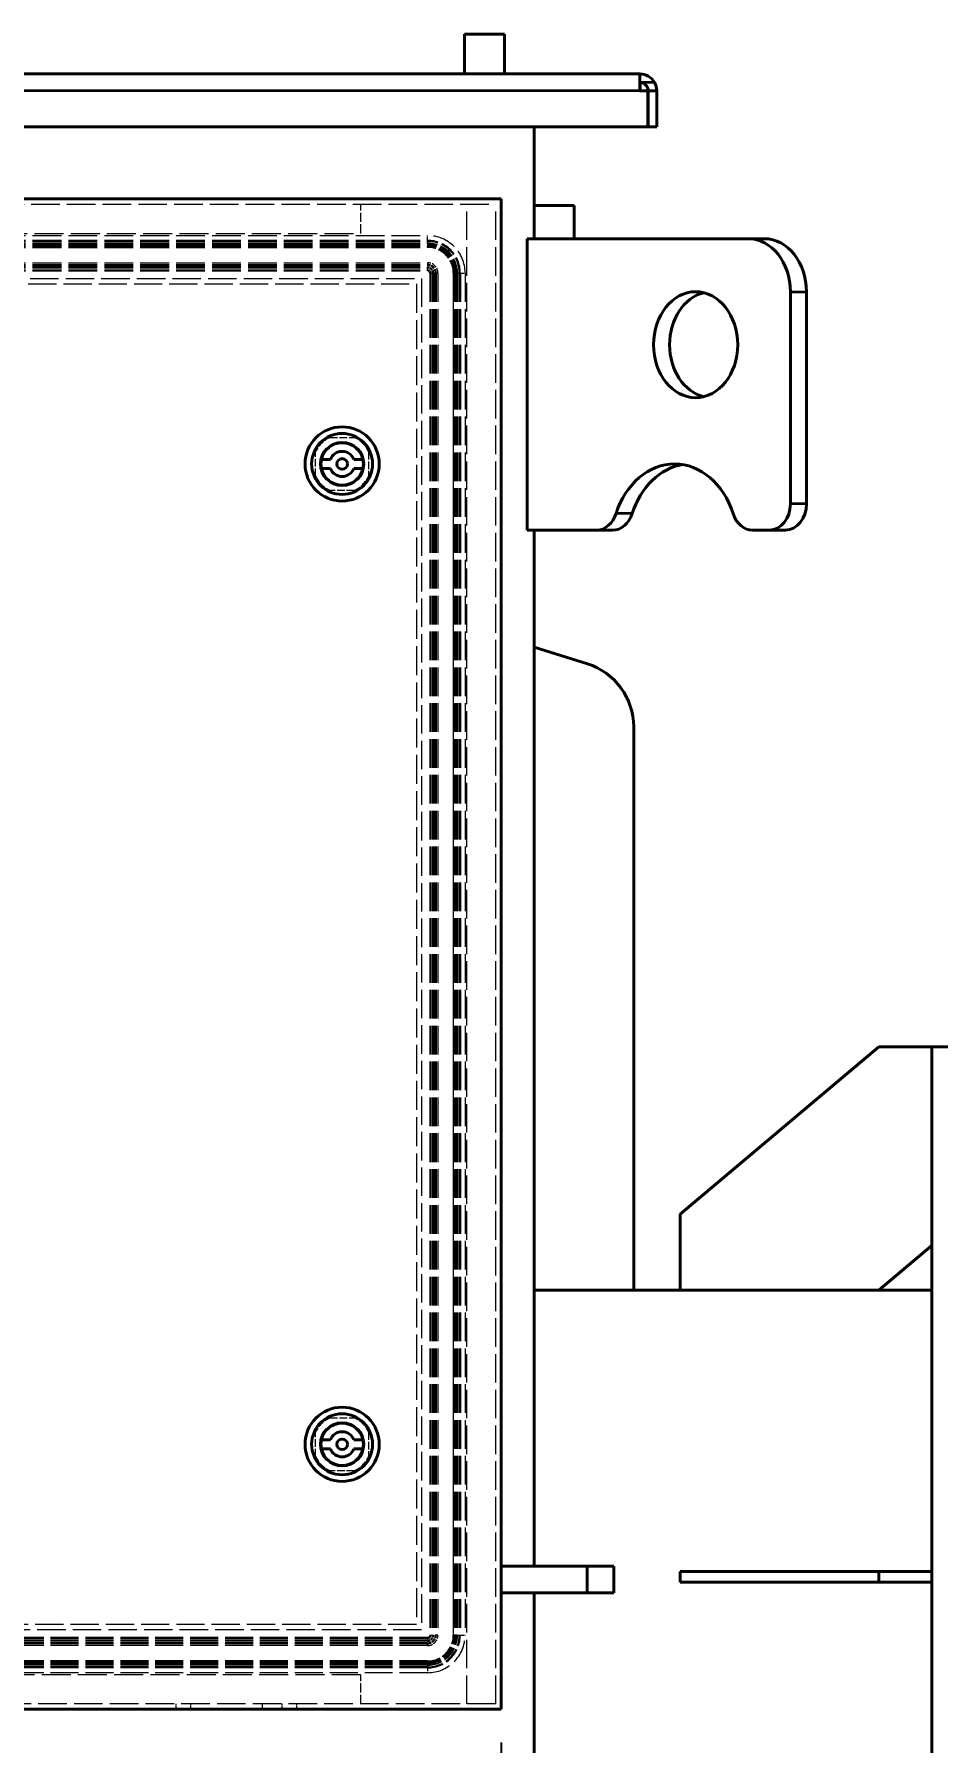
# Model space of a CAD drawing. Header units: millimetres. Extents: x 0 to 5945, y 0 to 4205.
# Drawn here: x 4981 to 5323, y 1734 to 2379 of the extents above; entities that cross this region are included whole.
import ezdxf

# ---------------------------------------------------------------- set-up
doc = ezdxf.new("R2010")
doc.units = ezdxf.units.MM
doc.header["$LTSCALE"] = 5
doc.linetypes.add('DASHED', pattern=[0.2067, 0.1654, -0.0413])
for name, color, linetype, lineweight in [('가려진 것(ISO)', 2, 'DASHED', 18), ('가려진 좁은 것(ISO)', 2, 'DASHED', 18), ('가시적인 것(ISO)', 3, 'Continuous', 40), ('가시적인 좁은 것(ISO)', 3, 'Continuous', 35), ('기호(ISO)', 5, 'Continuous', 25), ('치수(ISO)', 2, 'Continuous', 25)]:
    doc.layers.add(name, color=color, linetype=linetype, lineweight=lineweight)
doc.styles.add('치수 텍스트_PSTEK_POSCO', font='isocp.shx')
doc.dimstyles.new('치수_PSTEK_POSCO', dxfattribs={"dimscale": 5, "dimtxt": 3.5, "dimasz": 2.5, "dimexe": 2, "dimexo": 2.5, "dimgap": 1, "dimtad": 1, "dimrnd": 1e-08, "dimdsep": 46, "dimtxsty": '치수 텍스트_PSTEK_POSCO', "dimcen": 0.09, "dimdle": 10, "dimclrd": 7, "dimclre": 7, "dimclrt": 2, "dimadec": 1, "dimazin": 2, "dimtfac": 1, "dimtmove": 0, "dimatfit": 3, "dimfxl": 1, "dimtolj": 1, "dimlwd": -1, "dimlwe": -1, "dimarcsym": 0})

# ---------------------------------------------------------------- blocks, each defined once
blk = doc.blocks.new('*D55')
at = {"layer": 'Defpoints', "color": 0, "transparency": 16777216}
for p in [(4627.37, 1747.13), (5157.37, 1747.13), (4627.37, 1666.58)]:
    blk.add_point(p, dxfattribs=at)
at = {"layer": '치수(ISO)', "color": 7, "transparency": 16777216}
for p, q in [((4627.37, 1734.63), (4627.37, 1656.58)), ((5157.37, 1734.63), (5157.37, 1656.58)), ((5144.87, 1666.58), (4639.87, 1666.58))]:
    blk.add_line(p, q, dxfattribs=at)
for points in [[(4639.87, 1668.66), (4639.87, 1664.5), (4627.37, 1666.58)], [(5144.87, 1668.66), (5144.87, 1664.5), (5157.37, 1666.58)]]:
    blk.add_solid(points, dxfattribs=at)
at = {"layer": '치수(ISO)', "color": 2, "transparency": 16777216, "insert": (4876.62, 1680.33), "char_height": 17.5, "attachment_point": 4, "style": '치수 텍스트_PSTEK_POSCO'}
blk.add_mtext('\\A1;530', dxfattribs=at)

msp = doc.modelspace()

# ---------------------------------------------------------------- linework, layer by layer
at = {"layer": '가려진 것(ISO)', "ltscale": 13.050004}
for p, q in [((4629.374, 2315.126), (5155.374, 2315.126)), ((5155.374, 1749.126), (4629.374, 1749.126))]:
    msp.add_line(p, q, dxfattribs=at)
at = {"layer": '가려진 것(ISO)', "ltscale": 4.190233}
for p, q in [((5104.374, 2304.126), (5104.374, 2315.126)), ((5104.374, 1749.126), (5104.374, 1760.126))]:
    msp.add_line(p, q, dxfattribs=at)
at = {"layer": '가려진 것(ISO)', "ltscale": 13.039371}
for p, q in [((5144.374, 1749.126), (5144.374, 2315.126)), ((5155.374, 1749.126), (5155.374, 2315.126))]:
    msp.add_line(p, q, dxfattribs=at)
at = {"layer": '가려진 것(ISO)', "ltscale": 13.103877}
for p, q in [((4655.574, 2303.326), (5129.574, 2303.326)), ((4655.574, 2301.529), (5129.574, 2301.529)), ((4655.574, 2301.126), (5129.574, 2301.126)), ((4655.574, 2300.49), (5129.574, 2300.49)), ((4655.574, 2300.36), (5129.574, 2300.36)), ((4655.574, 2299.934), (5129.574, 2299.934)), ((4655.574, 2299.525), (5129.574, 2299.525)), ((4655.574, 2298.873), (5129.574, 2298.873)), ((4655.574, 2293.089), (5129.574, 2293.089)), ((4655.574, 2292.437), (5129.574, 2292.437)), ((4655.574, 2292.027), (5129.574, 2292.027)), ((4655.574, 2291.472), (5129.574, 2291.472)), ((4655.574, 2290.432), (5129.574, 2290.432)), ((4655.574, 2289.981), (5129.574, 2289.981))]:
    msp.add_line(p, q, dxfattribs=at)
at = {"layer": '가려진 것(ISO)', "ltscale": 13.234077}
for p, q in [((4680.374, 2304.126), (5104.374, 2304.126)), ((5104.374, 1760.126), (4680.374, 1760.126))]:
    msp.add_line(p, q, dxfattribs=at)
at = {"layer": '가려진 것(ISO)', "ltscale": 12.993296}
for p, q in [((4657.374, 2287.126), (5127.374, 2287.126)), ((5127.374, 1777.126), (4657.374, 1777.126))]:
    msp.add_line(p, q, dxfattribs=at)
at = {"layer": '가려진 것(ISO)', "ltscale": 12.882715}
for p, q in [((4659.374, 2285.126), (5125.374, 2285.126)), ((5125.374, 1779.126), (4659.374, 1779.126))]:
    msp.add_line(p, q, dxfattribs=at)
at = {"layer": '가려진 것(ISO)', "ltscale": 13.23239}
msp.add_line((5125.374, 2285.126), (5125.374, 1779.126), dxfattribs=at)
at = {"layer": '가려진 것(ISO)', "ltscale": 12.986021}
msp.add_line((5127.374, 2287.126), (5127.374, 1777.126), dxfattribs=at)
at = {"layer": '가려진 것(ISO)', "ltscale": 13.087873}
for p, q in [((5130.429, 2289.126), (5130.429, 1775.126)), ((5130.88, 2289.126), (5130.88, 1775.126)), ((5131.919, 2289.126), (5131.919, 1775.126)), ((5132.475, 2289.126), (5132.475, 1775.126)), ((5132.885, 2289.126), (5132.885, 1775.126)), ((5133.536, 2289.126), (5133.536, 1775.126)), ((5139.321, 2289.126), (5139.321, 1775.126)), ((5139.374, 1775.126), (5139.374, 2289.126)), ((5139.972, 2289.126), (5139.972, 1775.126)), ((5140.382, 2289.126), (5140.382, 1775.126)), ((5140.807, 2289.126), (5140.807, 1775.126)), ((5140.938, 2289.126), (5140.938, 1775.126)), ((5141.574, 2289.126), (5141.574, 1775.126)), ((5141.977, 2289.126), (5141.977, 1775.126)), ((5143.774, 2289.126), (5143.774, 1775.126))]:
    msp.add_line(p, q, dxfattribs=at)
at = {"layer": '가려진 것(ISO)', "ltscale": 3.491266}
for p, q in [((5092.791, 2227.126), (5101.956, 2227.126)), ((5087.374, 2212.544), (5087.374, 2221.709)), ((5107.374, 2221.709), (5107.374, 2212.544)), ((5101.956, 2207.126), (5092.791, 2207.126)), ((5087.374, 1842.544), (5087.374, 1851.709)), ((5092.791, 1857.126), (5101.956, 1857.126)), ((5107.374, 1851.709), (5107.374, 1842.544)), ((5101.956, 1837.126), (5092.791, 1837.126))]:
    msp.add_line(p, q, dxfattribs=at)
at = {"layer": '가려진 것(ISO)', "ltscale": 12.737193}
for p, q in [((5129.574, 1774.272), (4892.624, 1774.272)), ((5129.574, 1773.82), (4892.624, 1773.82)), ((5129.574, 1772.781), (4892.624, 1772.781)), ((5129.574, 1772.225), (4892.624, 1772.225)), ((5129.574, 1771.815), (4892.624, 1771.815)), ((5129.574, 1771.164), (4892.624, 1771.164)), ((5129.574, 1765.38), (4892.624, 1765.38)), ((5129.574, 1764.728), (4892.624, 1764.728)), ((5129.574, 1764.318), (4892.624, 1764.318)), ((5129.574, 1763.893), (4892.624, 1763.893)), ((5129.574, 1763.763), (4892.624, 1763.763)), ((5129.574, 1763.126), (4892.624, 1763.126)), ((5129.574, 1762.723), (4892.624, 1762.723)), ((5129.574, 1760.926), (4892.624, 1760.926))]:
    msp.add_line(p, q, dxfattribs=at)
at = {"layer": '가려진 것(ISO)', "ltscale": 0.761779}
for p, q in [((5034.624, 1749.126), (5034.624, 1747.126)), ((5040.124, 1749.126), (5040.124, 1747.126)), ((5067.374, 1747.126), (5067.374, 1749.126)), ((5074.624, 1749.126), (5074.624, 1747.126)), ((5080.124, 1749.126), (5080.124, 1747.126))]:
    msp.add_line(p, q, dxfattribs=at)
at = {"layer": '가려진 것(ISO)', "ltscale": 10.79115}
for centre, start, end in [((5129.574, 2289.126), 0, 90), ((5129.574, 1775.126), 270, 0)]:
    msp.add_arc(centre, 14.2, start, end, dxfattribs=at)
at = {"layer": '가려진 것(ISO)', "ltscale": 5.983681}
for centre, start, end in [((5129.374, 2289.126), 0, 90), ((5129.374, 1775.126), 270, 0)]:
    msp.add_arc(centre, 10, start, end, dxfattribs=at)
at = {"layer": '가려진 것(ISO)', "ltscale": 7.421606}
for centre, start, end in [((5129.574, 2289.126), 0, 90), ((5129.574, 1775.126), 270, 0)]:
    msp.add_arc(centre, 12.403, start, end, dxfattribs=at)
at = {"layer": '가려진 것(ISO)', "ltscale": 7.180437}
for centre, start, end in [((5129.574, 2289.126), 0, 90), ((5129.574, 1775.126), 270, 0)]:
    msp.add_arc(centre, 12, start, end, dxfattribs=at)
at = {"layer": '가려진 것(ISO)', "ltscale": 6.799633}
for centre, start, end in [((5129.574, 2289.126), 0, 90), ((5129.574, 1775.126), 270, 0)]:
    msp.add_arc(centre, 11.364, start, end, dxfattribs=at)
at = {"layer": '가려진 것(ISO)', "ltscale": 6.721831}
for centre, start, end in [((5129.574, 2289.126), 0, 90), ((5129.574, 1775.126), 270, 0)]:
    msp.add_arc(centre, 11.234, start, end, dxfattribs=at)
at = {"layer": '가려진 것(ISO)', "ltscale": 6.467324}
for centre, start, end in [((5129.574, 2289.126), 0, 90), ((5129.574, 1775.126), 270, 0)]:
    msp.add_arc(centre, 10.808, start, end, dxfattribs=at)
at = {"layer": '가려진 것(ISO)', "ltscale": 6.222021}
for centre, start, end in [((5129.574, 2289.126), 0, 90), ((5129.574, 1775.126), 270, 0)]:
    msp.add_arc(centre, 10.398, start, end, dxfattribs=at)
at = {"layer": '가려진 것(ISO)', "ltscale": 5.832059}
for centre, start, end in [((5129.574, 2289.126), 0, 90), ((5129.574, 1775.126), 270, 0)]:
    msp.add_arc(centre, 9.747, start, end, dxfattribs=at)
at = {"layer": '가려진 것(ISO)', "ltscale": 2.371017}
for centre, start, end in [((5129.574, 2289.126), 0, 90), ((5129.574, 1775.126), 270, 0)]:
    msp.add_arc(centre, 3.963, start, end, dxfattribs=at)
at = {"layer": '가려진 것(ISO)', "ltscale": 1.981055}
for centre, start, end in [((5129.574, 2289.126), 0, 90), ((5129.574, 1775.126), 270, 0)]:
    msp.add_arc(centre, 3.311, start, end, dxfattribs=at)
at = {"layer": '가려진 것(ISO)', "ltscale": 1.735752}
for centre, start, end in [((5129.574, 2289.126), 0, 90), ((5129.574, 1775.126), 270, 0)]:
    msp.add_arc(centre, 2.901, start, end, dxfattribs=at)
at = {"layer": '가려진 것(ISO)', "ltscale": 1.403444}
for centre, start, end in [((5129.574, 2289.126), 0, 90), ((5129.574, 1775.126), 270, 0)]:
    msp.add_arc(centre, 2.346, start, end, dxfattribs=at)
at = {"layer": '가려진 것(ISO)', "ltscale": 0.781471}
for centre, start, end in [((5129.574, 2289.126), 0, 90), ((5129.574, 1775.126), 270, 0)]:
    msp.add_arc(centre, 1.306, start, end, dxfattribs=at)
at = {"layer": '가려진 것(ISO)', "ltscale": 0.51127}
for centre, start, end in [((5129.574, 2289.126), 0, 90), ((5129.574, 1775.126), 270, 0)]:
    msp.add_arc(centre, 0.855, start, end, dxfattribs=at)
at = {"layer": '가려진 것(ISO)', "ltscale": 2.98089}
for centre, start, end in [((5097.374, 2217.126), 114.619977, 155.380023), ((5097.374, 2217.126), 24.619977, 65.380023), ((5097.374, 2217.126), 204.619977, 245.380023), ((5097.374, 2217.126), 294.619977, 335.380023), ((5097.374, 1847.126), 114.619977, 155.380023), ((5097.374, 1847.126), 24.619977, 65.380023), ((5097.374, 1847.126), 204.619977, 245.380023), ((5097.374, 1847.126), 294.619977, 335.380023)]:
    msp.add_arc(centre, 11, start, end, dxfattribs=at)
at = {"layer": '가려진 좁은 것(ISO)', "ltscale": 1.538518}
for p, q in [((5129.574, 2301.529), (5129.574, 2303.326)), ((5141.977, 2289.126), (5143.774, 2289.126)), ((5141.977, 1775.126), (5143.774, 1775.126)), ((5129.574, 1762.723), (5129.574, 1760.926))]:
    msp.add_line(p, q, dxfattribs=at)
at = {"layer": '가려진 좁은 것(ISO)', "ltscale": 13.103877}
for p, q in [((4655.574, 2299.126), (5129.574, 2299.126)), ((4655.574, 2291.081), (5129.574, 2291.081))]:
    msp.add_line(p, q, dxfattribs=at)
at = {"layer": '가려진 좁은 것(ISO)', "ltscale": 1.374343}
for p, q in [((5129.574, 2300.49), (5129.574, 2301.529)), ((5129.574, 2290.432), (5129.574, 2291.472)), ((5130.88, 2289.126), (5131.919, 2289.126)), ((5140.938, 2289.126), (5141.977, 2289.126)), ((5129.574, 1773.82), (5129.574, 1772.781)), ((5130.88, 1775.126), (5131.919, 1775.126)), ((5140.938, 1775.126), (5141.977, 1775.126)), ((5129.574, 1763.763), (5129.574, 1762.723))]:
    msp.add_line(p, q, dxfattribs=at)
at = {"layer": '가려진 좁은 것(ISO)', "ltscale": 0.086119}
for p, q in [((5129.574, 2300.36), (5129.574, 2300.49)), ((5140.807, 2289.126), (5140.938, 2289.126)), ((5140.807, 1775.126), (5140.938, 1775.126)), ((5129.574, 1763.893), (5129.574, 1763.763))]:
    msp.add_line(p, q, dxfattribs=at)
at = {"layer": '가려진 좁은 것(ISO)', "ltscale": 0.18933}
for p, q in [((5129.574, 2300.36), (5129.574, 2299.934)), ((5140.807, 2289.126), (5140.382, 2289.126)), ((5140.807, 1775.126), (5140.382, 1775.126)), ((5129.574, 1763.893), (5129.574, 1764.318))]:
    msp.add_line(p, q, dxfattribs=at)
at = {"layer": '가려진 좁은 것(ISO)', "ltscale": 0.795576}
for p, q in [((5129.574, 2299.934), (5129.574, 2299.525)), ((5129.574, 2292.437), (5129.574, 2292.027)), ((5132.885, 2289.126), (5132.475, 2289.126)), ((5140.382, 2289.126), (5139.972, 2289.126)), ((5132.885, 1775.126), (5132.475, 1775.126)), ((5140.382, 1775.126), (5139.972, 1775.126)), ((5129.574, 1771.815), (5129.574, 1772.225)), ((5129.574, 1764.318), (5129.574, 1764.728))]:
    msp.add_line(p, q, dxfattribs=at)
at = {"layer": '가려진 좁은 것(ISO)', "ltscale": 0.498717}
for p, q in [((5129.574, 2299.525), (5129.574, 2298.873)), ((5129.574, 2293.089), (5129.574, 2292.437)), ((5133.536, 2289.126), (5132.885, 2289.126)), ((5139.972, 2289.126), (5139.321, 2289.126)), ((5133.536, 1775.126), (5132.885, 1775.126)), ((5139.972, 1775.126), (5139.321, 1775.126)), ((5129.574, 1771.164), (5129.574, 1771.815)), ((5129.574, 1764.728), (5129.574, 1765.38))]:
    msp.add_line(p, q, dxfattribs=at)
at = {"layer": '가려진 좁은 것(ISO)', "ltscale": 0.393943}
for p, q in [((5129.574, 2289.981), (5129.574, 2290.432)), ((5130.429, 2289.126), (5130.88, 2289.126)), ((5129.574, 1774.272), (5129.574, 1773.82)), ((5130.429, 1775.126), (5130.88, 1775.126))]:
    msp.add_line(p, q, dxfattribs=at)
at = {"layer": '가려진 좁은 것(ISO)', "ltscale": 13.087873}
for p, q in [((5131.529, 2289.126), (5131.529, 1775.126)), ((5139.574, 2289.126), (5139.574, 1775.126))]:
    msp.add_line(p, q, dxfattribs=at)
at = {"layer": '가려진 좁은 것(ISO)', "ltscale": 12.737193}
for p, q in [((5129.574, 1773.172), (4892.624, 1773.172)), ((5129.574, 1765.126), (4892.624, 1765.126))]:
    msp.add_line(p, q, dxfattribs=at)
at = {"layer": '가려진 좁은 것(ISO)', "ltscale": 5.983681}
for centre, start, end in [((5129.574, 2289.126), 0, 90), ((5129.574, 1775.126), 270, 0)]:
    msp.add_arc(centre, 10, start, end, dxfattribs=at)
at = {"layer": '가려진 좁은 것(ISO)', "ltscale": 1.169486}
for centre, start, end in [((5129.574, 2289.126), 0, 90), ((5129.574, 1775.126), 270, 0)]:
    msp.add_arc(centre, 1.955, start, end, dxfattribs=at)
at = {"layer": '가시적인 것(ISO)'}
for p, q in [((5158.574, 2379.326), (5143.574, 2379.326)), ((5143.574, 2364.326), (5143.574, 2379.326)), ((5158.574, 2364.326), (5158.574, 2379.326)), ((4575.074, 2364.326), (5209.674, 2364.326)), ((5209.674, 2361.126), (5209.674, 2364.326)), ((5209.674, 2361.126), (5209.874, 2361.126)), ((5209.674, 2357.926), (5209.674, 2361.126)), ((5209.874, 2361.126), (5209.874, 2357.926)), ((5212.774, 2357.926), (5209.674, 2357.926)), ((5212.774, 2357.926), (5212.774, 2344.326)), ((5212.874, 2357.926), (5216.074, 2357.926)), ((5212.874, 2344.326), (5212.874, 2357.926)), ((5216.074, 2357.926), (5216.074, 2344.326)), ((5212.774, 2344.326), (4571.974, 2344.326)), ((5169.874, 2302.126), (5169.874, 2344.326)), ((5216.074, 2344.326), (5212.874, 2344.326)), ((4627.374, 2317.126), (5157.374, 2317.126)), ((5157.374, 1747.126), (5157.374, 2317.126)), ((5169.874, 2314.626), (5184.874, 2314.626)), ((5184.874, 2314.626), (5184.874, 2302.126)), ((5167.199, 2302.126), (5250.601, 2302.126)), ((5167.199, 2192.126), (5167.199, 2302.126)), ((5256.676, 2302.126), (5250.601, 2302.126)), ((5266.487, 2282.126), (5266.487, 2202.126)), ((5272.562, 2202.126), (5272.562, 2282.126)), ((5089.557, 2218.826), (5092.939, 2218.826)), ((5105.191, 2218.826), (5101.809, 2218.826)), ((5089.557, 2215.426), (5092.939, 2215.426)), ((5105.191, 2215.426), (5101.809, 2215.426)), ((5193.347, 2192.126), (5167.199, 2192.126)), ((5169.874, 1801.126), (5169.874, 2192.126)), ((5193.347, 2192.126), (5199.422, 2192.126)), ((5258.544, 2192.126), (5252.254, 2192.126)), ((5258.544, 2192.126), (5264.619, 2192.126)), ((5189.892, 2141.696), (5169.874, 2148.008)), ((5207.374, 1905.276), (5207.374, 2117.854)), ((5299.874, 1997.126), (5224.874, 1933.939)), ((5319.874, 1997.126), (5299.874, 1997.126)), ((5319.874, 1997.126), (5325.874, 1997.126)), ((5319.874, 1997.116), (5319.874, 1997.126)), ((5319.874, 1997.116), (5319.874, 1799.126)), ((5224.874, 1933.939), (5224.874, 1905.276)), ((5299.874, 1905.276), (5319.874, 1922.126)), ((5169.874, 1905.276), (5224.874, 1905.276)), ((5224.874, 1905.276), (5299.874, 1905.276)), ((5299.874, 1905.276), (5319.874, 1905.276)), ((5089.557, 1848.826), (5092.939, 1848.826)), ((5089.557, 1845.426), (5092.939, 1845.426)), ((5105.191, 1848.826), (5101.809, 1848.826)), ((5105.191, 1845.426), (5101.809, 1845.426)), ((5189.874, 1801.126), (5157.374, 1801.126)), ((5199.874, 1801.126), (5189.874, 1801.126)), ((5189.874, 1801.126), (5189.874, 1791.126)), ((5199.874, 1791.126), (5199.874, 1801.126)), ((5224.874, 1799.126), (5299.874, 1799.126)), ((5224.874, 1795.126), (5224.874, 1799.126)), ((5299.874, 1795.126), (5224.874, 1795.126)), ((5299.874, 1799.126), (5319.874, 1799.126)), ((5299.874, 1795.126), (5299.874, 1799.126)), ((5319.874, 1795.126), (5299.874, 1795.126)), ((5319.874, 1799.126), (5319.874, 1797.126)), ((5319.874, 1797.126), (5319.874, 1795.126)), ((5319.874, 1795.126), (5319.874, 1597.126)), ((5189.874, 1791.126), (5157.374, 1791.126)), ((5169.874, 1352.126), (5169.874, 1791.126)), ((5189.874, 1791.126), (5199.874, 1791.126)), ((5157.374, 1747.126), (4627.374, 1747.126))]:
    msp.add_line(p, q, dxfattribs=at)
for centre, radius in [((5097.374, 2217.126), 14), ((5097.374, 2217.126), 11.5), ((5097.374, 2217.126), 8.15), ((5097.374, 2217.126), 2), ((5097.374, 1847.126), 14), ((5097.374, 1847.126), 11.5), ((5097.374, 1847.126), 8.15), ((5097.374, 1847.126), 2)]:
    msp.add_circle(centre, radius, dxfattribs=at)
for centre, radius, start, end in [((5209.674, 2357.926), 6.4, 30, 90), ((5209.674, 2357.926), 3.2, 0, 86.416678), ((5209.674, 2357.926), 6.4, 0, 30), ((5097.374, 2217.126), 8, 12.268899, 167.731101), ((5097.374, 2217.126), 8, 167.731101, 192.268899), ((5097.374, 2217.126), 4.75, 20.970961, 159.029039), ((5097.374, 2217.126), 8, 347.731101, 12.268899), ((5097.374, 2217.126), 8, 192.268899, 347.731101), ((5097.374, 2217.126), 4.75, 200.970961, 339.029039), ((5182.374, 2117.854), 25, 0, 72.5), ((5097.374, 1847.126), 8, 12.268899, 167.731101), ((5097.374, 1847.126), 4.75, 20.970961, 159.029039), ((5097.374, 1847.126), 8, 167.731101, 192.268899), ((5097.374, 1847.126), 8, 192.268899, 347.731101), ((5097.374, 1847.126), 4.75, 200.970961, 339.029039), ((5097.374, 1847.126), 8, 347.731101, 12.268899)]:
    msp.add_arc(centre, radius, start, end, dxfattribs=at)
for centre, major_axis, start_param, end_param in [((5250.601, 2282.126), (0, 20), 4.712389, 6.2831853), ((5256.676, 2282.126), (0, 20), 4.712389, 6.2831853), ((5236.819, 2262.126), (0, 20), 0.1923988, 2.9491938), ((5222.8, 2187.126), (0, 30), 5.0967858, 7.4695849), ((5228.876, 2187.126), (0, 30), 0.1278238, 1.1863996), ((5258.544, 2202.126), (0, -10), 0, 1.5707963), ((5264.619, 2202.126), (0, -10), 0, 1.5707963), ((5193.347, 2202.126), (0, -10), 0, 1.1863996), ((5199.422, 2202.126), (0, -10), 0, 1.1863996), ((5252.254, 2202.126), (0, -10), 5.0967858, 6.2831853)]:
    msp.add_ellipse(centre, major_axis=major_axis, ratio=0.7943003, start_param=start_param, end_param=end_param, dxfattribs=at)
msp.add_ellipse((5230.743, 2262.126), major_axis=(0, 20), ratio=0.7943003, dxfattribs=at)
at = {"layer": '가시적인 좁은 것(ISO)'}
for p, q in [((5215.216, 2361.126), (5209.874, 2361.126)), ((5209.674, 2357.926), (4575.074, 2357.926)), ((5266.487, 2282.126), (5272.562, 2282.126)), ((5272.562, 2202.126), (5266.487, 2202.126)), ((5206.786, 2198.376), (5200.71, 2198.376))]:
    msp.add_line(p, q, dxfattribs=at)

# ---------------------------------------------------------------- texts
at = {"layer": '기호(ISO)', "color": 2, "char_height": 17.5, "attachment_point": 4, "style": '치수 텍스트_PSTEK_POSCO'}
for insert in [(5240.773, 2067.569), (5249.304, 2067.573)]:
    msp.add_mtext('{ }', dxfattribs=dict(at, insert=insert))

# ---------------------------------------------------------------- dimensions: what is measured, and where the dimension line sits
at = {"layer": '치수(ISO)', "color": 7}
dim = msp.add_linear_dim(base=(4627.374, 1666.579), p1=(5157.374, 1747.126), p2=(4627.374, 1747.126), angle=180, dimstyle='치수_PSTEK_POSCO', override={"dimdec": 2, "dimtp": 0, "dimtm": 0, "dimtdec": 2, "dimtofl": 0, "dimatfit": 1}, dxfattribs=at)
dim.commit()
dim.dimension.update_dxf_attribs({"geometry": '*D55', "text_midpoint": (4892.374, 1666.579), "dimtype": 160})

doc.saveas('drawing.dxf')
